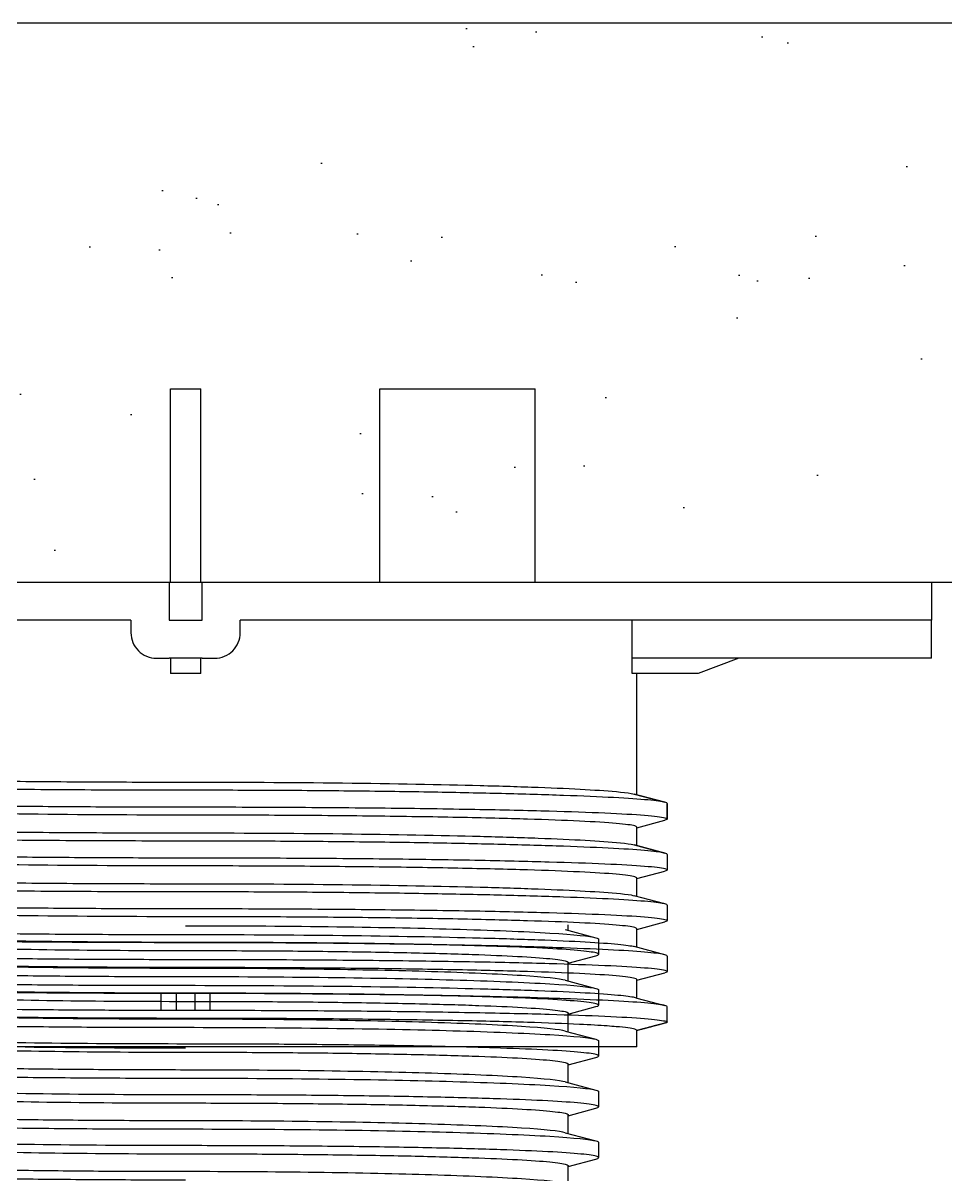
# Model space of a CAD drawing. Header units: inches. Extents: x -2661 to 42767, y -1222 to 9099.
# Drawn here: x 2345.764 to 2349.065, y 1410.749 to 1414.871 of the extents above; entities that cross this region are included whole.
import ezdxf

# ---------------------------------------------------------------- set-up
doc = ezdxf.new("R2010")
doc.units = ezdxf.units.IN
doc.header["$LTSCALE"] = 12
doc.header["$MEASUREMENT"] = 0
doc.layers.get('0').update_dxf_attribs({"linetype": 'CONTINUOUS'})
doc.layers.add('S-ARCH', color=1, linetype='CONTINUOUS')

# ---------------------------------------------------------------- blocks, each defined once
blk = doc.blocks.new('bison_LC-top coupler')
at = {"extrusion": (0, 1, -2e-16)}
for p, q in [((-0.6952, 2.3545), (-1.25, 2.3545)), ((-1.25, 1.6636), (-1.25, 2.3545)), ((-0.6952, 1.6636), (-0.6952, 2.3545)), ((-0.0545, 1.6636), (-0.0545, 2.3545)), ((0.0545, 2.3545), (-0.0545, 2.3545)), ((0.0545, 1.6636), (0.0545, 2.3545)), ((1.4773, 1.6636), (-1.4773, 1.6636))]:
    blk.add_line(p, q, dxfattribs=at)
at = {"extrusion": (0, 1, 0)}
for p, q in [((-0.0591, 1.6636), (-2.6675, 1.6636)), ((-2.6675, 1.6636), (-2.6675, 1.5273)), ((-0.0591, 1.5273), (-0.0591, 1.6636)), ((2.6675, 1.6636), (0.0591, 1.6636)), ((0.0591, 1.6636), (0.0591, 1.5273)), ((-2.6675, 1.5273), (-0.1955, 1.5273)), ((-2.6675, 1.3909), (-2.6675, 1.5273)), ((-1.5966, 1.3364), (-1.5966, 1.5273)), ((-0.1955, 1.4818), (-0.1955, 1.5273)), ((0.0591, 1.5273), (-0.0591, 1.5273)), ((0.1955, 1.5273), (0.1955, 1.4818)), ((0.1955, 1.5273), (2.6675, 1.5273)), ((-2.6675, 1.3909), (-1.5966, 1.3909)), ((-1.9784, 1.3909), (-1.833, 1.3364)), ((-0.0591, 1.3909), (-0.1045, 1.3909)), ((-0.0591, 1.3909), (0.0591, 1.3909)), ((-0.0545, 1.3364), (-0.0545, 1.3909)), ((0.0545, 1.3909), (0.0545, 1.3364)), ((0.1045, 1.3909), (0.0591, 1.3909)), ((-1.833, 1.3364), (-1.6127, 1.3364)), ((-1.6136, 0.9023), (-1.6136, 1.3364)), ((-1.6127, 1.3364), (-1.5966, 1.3364)), ((-0.0545, 1.3364), (0.0545, 1.3364))]:
    blk.add_line(p, q, dxfattribs=at)
at = {"color": 252, "extrusion": (0, 1, 0)}
for p, q in [((-1.7227, 0.8708), (-1.7227, 0.8156)), ((-1.7227, 0.8156), (-1.7227, 0.8708)), ((-1.6047, 0.9047), (-1.7144, 0.8753)), ((-1.6047, 0.9047), (-1.6047, 0.9047)), ((-1.6136, 0.7841), (-1.7144, 0.8111)), ((-1.6136, 0.7205), (-1.6136, 0.7865)), ((-1.6047, 0.7228), (-1.7144, 0.6935)), ((-1.6047, 0.7228), (-1.6047, 0.7228)), ((-1.7227, 0.689), (-1.7227, 0.6337)), ((-1.6136, 0.6023), (-1.7144, 0.6293)), ((-1.6136, 0.5386), (-1.6136, 0.6047)), ((-1.6047, 0.541), (-1.6047, 0.541)), ((-1.7227, 0.5072), (-1.7227, 0.4519)), ((-1.6136, 0.4205), (-1.7144, 0.4474)), ((-1.6136, 0.3568), (-1.6136, 0.4228)), ((-1.7227, 0.3254), (-1.7227, 0.2701)), ((-1.6136, 0.2386), (-1.7144, 0.2656)), ((-1.6136, 0.175), (-1.6136, 0.241)), ((-1.6136, 0.175), (-1.7144, 0.148)), ((-0.0885, 0.1314), (-0.0885, 0.1912)), ((-0.0327, 0.1912), (-0.0327, 0.1315)), ((0.0327, 0.1315), (0.0327, 0.1912)), ((0.0885, 0.1913), (0.0885, 0.1316)), ((-1.7227, 0.0883), (-1.7227, 0.1435)), ((-1.6136, 0), (-1.6136, 0.0592)), ((-1.6136, 0), (1.6136, 0))]:
    blk.add_line(p, q, dxfattribs=at)
at = {"color": 252}
for p, q in [((-1.7144, 0.8753), (-1.6047, 0.9047)), ((-1.7144, 0.6935), (-1.6047, 0.7228)), ((-1.7144, 0.5116), (-1.6047, 0.541)), ((-1.7144, 0.3298), (-1.6047, 0.3592))]:
    blk.add_line(p, q, dxfattribs=at)
for points, knots in [([(-0.1045, 1.3909), (-0.116, 1.3909), (-0.1281, 1.3932), (-0.1506, 1.4025), (-0.1608, 1.4095), (-0.1769, 1.4256), (-0.1839, 1.4358), (-0.1932, 1.4582), (-0.1955, 1.4704), (-0.1955, 1.4818)], [0.1507021, 0.1507021, 0.1507021, 0.1507021, 0.188424, 0.188424, 0.2261459, 0.2261459, 0.2638181, 0.2638181, 0.3014904, 0.3014904, 0.3014904, 0.3014904]), ([(0.1955, 1.4818), (0.1955, 1.4704), (0.1932, 1.4582), (0.1839, 1.4358), (0.1769, 1.4256), (0.1608, 1.4095), (0.1506, 1.4025), (0.1281, 1.3932), (0.116, 1.3909), (0.1045, 1.3909)], [0, 0, 0, 0, 0.0376723, 0.0376723, 0.0753445, 0.0753445, 0.1130664, 0.1130664, 0.1507883, 0.1507883, 0.1507883, 0.1507883])]:
    blk.add_open_spline(points, degree=3, knots=knots)
for points, knots in [([(1.6136, 0.9908), (1.6136, 0.9894), (1.6112, 0.9879), (1.5956, 0.9834), (1.5735, 0.9804), (1.5069, 0.9746), (1.4623, 0.9718), (1.3546, 0.9667), (1.2915, 0.9643), (1.1499, 0.96), (1.0661, 0.9579), (0.8808, 0.9543), (0.7793, 0.9527), (0.5657, 0.9502), (0.4534, 0.9493), (0.2263, 0.948), (0.1114, 0.9477), (0, 0.9477)], [-2.679601, -2.679601, -2.679601, -2.679601, -2.515518, -2.515518, -2.167254, -2.167254, -1.818989, -1.818989, -1.470725, -1.470725, -1.103044, -1.103044, -0.735363, -0.735363, -0.367681, -0.367681, 0, 0, 0, 0]), ([(0, 0.9185), (0.1183, 0.9185), (0.2402, 0.9188), (0.4814, 0.92), (0.6007, 0.921), (0.8278, 0.9235), (0.9357, 0.925), (1.133, 0.9287), (1.2223, 0.9307), (1.3737, 0.935), (1.4414, 0.9374), (1.5572, 0.9425), (1.6052, 0.9453), (1.6775, 0.9511), (1.7018, 0.9541), (1.7198, 0.9587), (1.7227, 0.9602), (1.7227, 0.9617)], [0, 0, 0, 0, 0.390264, 0.390264, 0.780528, 0.780528, 1.170792, 1.170792, 1.561056, 1.561056, 1.931903, 1.931903, 2.302749, 2.302749, 2.673596, 2.673596, 2.860171, 2.860171, 2.860171, 2.860171]), ([(-1.7227, 0.8708), (-1.7227, 0.8723), (-1.7198, 0.8738), (-1.7041, 0.878), (-1.684, 0.8809), (-1.6226, 0.8865), (-1.5813, 0.8894), (-1.4797, 0.8948), (-1.4192, 0.8974), (-1.2838, 0.9022), (-1.2088, 0.9044), (-1.0562, 0.9081), (-0.9738, 0.9099), (-0.7965, 0.9129), (-0.7016, 0.9142), (-0.5052, 0.9164), (-0.4035, 0.9172), (-0.2, 0.9182), (-0.0982, 0.9185), (0, 0.9185)], [-2.853304, -2.853304, -2.853304, -2.853304, -2.669036, -2.669036, -2.32573, -2.32573, -1.982424, -1.982424, -1.639118, -1.639118, -1.295812, -1.295812, -0.971859, -0.971859, -0.647906, -0.647906, -0.323953, -0.323953, 0, 0, 0, 0]), ([(0, 0.9477), (-0.1826, 0.9477), (-0.3786, 0.9467), (-0.7446, 0.9424), (-0.9146, 0.9392), (-1.1266, 0.9337), (-1.197, 0.9315), (-1.3244, 0.9267), (-1.3813, 0.9241), (-1.4774, 0.9187), (-1.5165, 0.9159), (-1.575, 0.9102), (-1.5945, 0.9074), (-1.6047, 0.9047), (-1.6047, 0.9047), (-1.6047, 0.9047)], [0, 0, 0, 0, 0.60272, 0.60272, 1.20544, 1.20544, 1.526149, 1.526149, 1.846858, 1.846858, 2.167567, 2.167567, 2.327921, 2.327921, 2.488276, 2.488276, 2.488276, 2.488276]), ([(1.7227, 0.9065), (1.7227, 0.905), (1.7198, 0.9035), (1.7041, 0.8992), (1.684, 0.8964), (1.6226, 0.8907), (1.5813, 0.8879), (1.4797, 0.8825), (1.4192, 0.8799), (1.2838, 0.8751), (1.2088, 0.8729), (1.0562, 0.8691), (0.9738, 0.8674), (0.7965, 0.8644), (0.7016, 0.863), (0.5052, 0.8609), (0.4035, 0.8601), (0.2, 0.859), (0.0982, 0.8588), (0, 0.8588)], [-2.853304, -2.853304, -2.853304, -2.853304, -2.669036, -2.669036, -2.32573, -2.32573, -1.982424, -1.982424, -1.639118, -1.639118, -1.295812, -1.295812, -0.971859, -0.971859, -0.647906, -0.647906, -0.323953, -0.323953, 0, 0, 0, 0]), ([(0, 0.8295), (0.1826, 0.8295), (0.3786, 0.8306), (0.7446, 0.8348), (0.9146, 0.838), (1.1266, 0.8436), (1.197, 0.8458), (1.3244, 0.8506), (1.3813, 0.8532), (1.4774, 0.8586), (1.5165, 0.8614), (1.575, 0.867), (1.5945, 0.8699), (1.6047, 0.8726)], [0, 0, 0, 0, 0.60272, 0.60272, 1.20544, 1.20544, 1.526149, 1.526149, 1.846858, 1.846858, 2.167567, 2.167567, 2.488259, 2.488259, 2.488259, 2.488259]), ([(0, 0.8588), (-0.1183, 0.8588), (-0.2402, 0.8585), (-0.4814, 0.8572), (-0.6007, 0.8563), (-0.8278, 0.8538), (-0.9357, 0.8522), (-1.133, 0.8486), (-1.2223, 0.8466), (-1.3737, 0.8422), (-1.4414, 0.8399), (-1.5572, 0.8348), (-1.6052, 0.832), (-1.6775, 0.8262), (-1.7018, 0.8232), (-1.7198, 0.8186), (-1.7227, 0.8171), (-1.7227, 0.8156)], [0, 0, 0, 0, 0.390264, 0.390264, 0.780528, 0.780528, 1.170792, 1.170792, 1.561056, 1.561056, 1.931903, 1.931903, 2.302749, 2.302749, 2.673596, 2.673596, 2.860171, 2.860171, 2.860171, 2.860171]), ([(-1.6136, 0.7865), (-1.6136, 0.7879), (-1.6112, 0.7893), (-1.5956, 0.7938), (-1.5735, 0.7969), (-1.5069, 0.8027), (-1.4623, 0.8054), (-1.3546, 0.8106), (-1.2915, 0.8129), (-1.1499, 0.8173), (-1.0661, 0.8193), (-0.8808, 0.823), (-0.7793, 0.8245), (-0.5657, 0.827), (-0.4534, 0.828), (-0.2263, 0.8292), (-0.1114, 0.8295), (0, 0.8295)], [-2.679601, -2.679601, -2.679601, -2.679601, -2.515518, -2.515518, -2.167254, -2.167254, -1.818989, -1.818989, -1.470725, -1.470725, -1.103044, -1.103044, -0.735363, -0.735363, -0.367681, -0.367681, 0, 0, 0, 0]), ([(-1.7227, 0.8156), (-1.7227, 0.814), (-1.7198, 0.8126), (-1.7144, 0.8111), (-1.7144, 0.8111), (-1.7144, 0.8111)], [2.8601705, 2.8601705, 2.8601705, 2.8601705, 3.0444425, 3.0444425, 3.0444527, 3.0444527, 3.0444527, 3.0444527]), ([(1.6136, 0.809), (1.6136, 0.8075), (1.6112, 0.8061), (1.5956, 0.8016), (1.5735, 0.7986), (1.5069, 0.7928), (1.4623, 0.79), (1.3546, 0.7849), (1.2915, 0.7825), (1.1499, 0.7782), (1.0661, 0.7761), (0.8808, 0.7725), (0.7793, 0.7709), (0.5657, 0.7684), (0.4534, 0.7675), (0.2263, 0.7662), (0.1114, 0.7659), (0, 0.7659)], [-2.679576, -2.679576, -2.679576, -2.679576, -2.515518, -2.515518, -2.167254, -2.167254, -1.818989, -1.818989, -1.470725, -1.470725, -1.103044, -1.103044, -0.735363, -0.735363, -0.367681, -0.367681, 0, 0, 0, 0]), ([(0, 0.7367), (0.1183, 0.7367), (0.2402, 0.737), (0.4814, 0.7382), (0.6007, 0.7392), (0.8278, 0.7417), (0.9357, 0.7432), (1.133, 0.7468), (1.2223, 0.7489), (1.3737, 0.7532), (1.4414, 0.7556), (1.5572, 0.7607), (1.6052, 0.7635), (1.6775, 0.7693), (1.7018, 0.7723), (1.7257, 0.7784), (1.7254, 0.7814), (1.7144, 0.7844)], [0, 0, 0, 0, 0.390264, 0.390264, 0.780528, 0.780528, 1.170792, 1.170792, 1.561056, 1.561056, 1.931903, 1.931903, 2.302749, 2.302749, 2.673596, 2.673596, 3.044442, 3.044442, 3.044442, 3.044442]), ([(0, 0.7659), (-0.1826, 0.7659), (-0.3786, 0.7649), (-0.7446, 0.7606), (-0.9146, 0.7574), (-1.1266, 0.7519), (-1.197, 0.7497), (-1.3244, 0.7449), (-1.3813, 0.7423), (-1.4774, 0.7369), (-1.5165, 0.7341), (-1.575, 0.7284), (-1.5945, 0.7256), (-1.6047, 0.7228), (-1.6047, 0.7228), (-1.6047, 0.7228)], [0, 0, 0, 0, 0.60272, 0.60272, 1.20544, 1.20544, 1.526149, 1.526149, 1.846858, 1.846858, 2.167567, 2.167567, 2.327921, 2.327921, 2.488276, 2.488276, 2.488276, 2.488276]), ([(-1.7227, 0.689), (-1.7227, 0.6905), (-1.7198, 0.692), (-1.7041, 0.6962), (-1.684, 0.6991), (-1.6226, 0.7047), (-1.5813, 0.7075), (-1.4797, 0.7129), (-1.4192, 0.7155), (-1.2838, 0.7203), (-1.2088, 0.7225), (-1.0562, 0.7263), (-0.9738, 0.728), (-0.7965, 0.7311), (-0.7016, 0.7324), (-0.5052, 0.7346), (-0.4035, 0.7354), (-0.2, 0.7364), (-0.0982, 0.7367), (0, 0.7367)], [-2.853306, -2.853306, -2.853306, -2.853306, -2.669036, -2.669036, -2.32573, -2.32573, -1.982424, -1.982424, -1.639118, -1.639118, -1.295812, -1.295812, -0.971859, -0.971859, -0.647906, -0.647906, -0.323953, -0.323953, 0, 0, 0, 0]), ([(1.7227, 0.7246), (1.7227, 0.7231), (1.7198, 0.7216), (1.7041, 0.7174), (1.684, 0.7146), (1.6226, 0.7089), (1.5813, 0.7061), (1.4797, 0.7007), (1.4192, 0.6981), (1.2838, 0.6933), (1.2088, 0.6911), (1.0562, 0.6873), (0.9738, 0.6856), (0.7965, 0.6825), (0.7016, 0.6812), (0.5052, 0.6791), (0.4035, 0.6783), (0.2, 0.6772), (0.0982, 0.677), (0, 0.677)], [-2.853306, -2.853306, -2.853306, -2.853306, -2.669036, -2.669036, -2.32573, -2.32573, -1.982424, -1.982424, -1.639118, -1.639118, -1.295812, -1.295812, -0.971859, -0.971859, -0.647906, -0.647906, -0.323953, -0.323953, 0, 0, 0, 0]), ([(0, 0.677), (-0.1183, 0.677), (-0.2402, 0.6767), (-0.4814, 0.6754), (-0.6007, 0.6745), (-0.8278, 0.672), (-0.9357, 0.6704), (-1.133, 0.6668), (-1.2223, 0.6647), (-1.3737, 0.6604), (-1.4414, 0.6581), (-1.5572, 0.6529), (-1.6052, 0.6502), (-1.6775, 0.6444), (-1.7018, 0.6414), (-1.7257, 0.6353), (-1.7254, 0.6322), (-1.7144, 0.6293)], [0, 0, 0, 0, 0.390264, 0.390264, 0.780528, 0.780528, 1.170792, 1.170792, 1.561056, 1.561056, 1.931903, 1.931903, 2.302749, 2.302749, 2.673596, 2.673596, 3.044442, 3.044442, 3.044442, 3.044442]), ([(0, 0.6477), (0.1826, 0.6477), (0.3786, 0.6488), (0.7446, 0.653), (0.9146, 0.6562), (1.1266, 0.6618), (1.197, 0.664), (1.3244, 0.6688), (1.3813, 0.6714), (1.4774, 0.6768), (1.5165, 0.6796), (1.575, 0.6852), (1.5945, 0.688), (1.6047, 0.6908), (1.6047, 0.6908), (1.6047, 0.6908)], [0, 0, 0, 0, 0.60272, 0.60272, 1.20544, 1.20544, 1.526149, 1.526149, 1.846858, 1.846858, 2.167567, 2.167567, 2.488276, 2.488276, 2.488287, 2.488287, 2.488287, 2.488287]), ([(-1.6136, 0.6047), (-1.6136, 0.6061), (-1.6112, 0.6075), (-1.5956, 0.612), (-1.5735, 0.615), (-1.5069, 0.6208), (-1.4623, 0.6236), (-1.3546, 0.6288), (-1.2915, 0.6311), (-1.1499, 0.6354), (-1.0661, 0.6375), (-0.8808, 0.6411), (-0.7793, 0.6427), (-0.5657, 0.6452), (-0.4534, 0.6462), (-0.2263, 0.6474), (-0.1114, 0.6477), (0, 0.6477)], [-2.679576, -2.679576, -2.679576, -2.679576, -2.515518, -2.515518, -2.167254, -2.167254, -1.818989, -1.818989, -1.470725, -1.470725, -1.103044, -1.103044, -0.735363, -0.735363, -0.367681, -0.367681, 0, 0, 0, 0]), ([(1.6136, 0.6272), (1.6136, 0.6257), (1.6112, 0.6243), (1.5956, 0.6198), (1.5735, 0.6168), (1.5069, 0.611), (1.4623, 0.6082), (1.3546, 0.6031), (1.2915, 0.6007), (1.1499, 0.5964), (1.0661, 0.5943), (0.8808, 0.5907), (0.7793, 0.5891), (0.5657, 0.5866), (0.4534, 0.5856), (0.2263, 0.5844), (0.1114, 0.5841), (0, 0.5841)], [-2.679598, -2.679598, -2.679598, -2.679598, -2.515518, -2.515518, -2.167254, -2.167254, -1.818989, -1.818989, -1.470725, -1.470725, -1.103044, -1.103044, -0.735363, -0.735363, -0.367681, -0.367681, 0, 0, 0, 0]), ([(0, 0.5841), (-0.1826, 0.5841), (-0.3786, 0.583), (-0.7446, 0.5788), (-0.9146, 0.5756), (-1.1266, 0.57), (-1.197, 0.5678), (-1.3244, 0.5631), (-1.3813, 0.5605), (-1.4774, 0.5551), (-1.5165, 0.5523), (-1.575, 0.5466), (-1.5945, 0.5438), (-1.6047, 0.541), (-1.6047, 0.541), (-1.6047, 0.541)], [0, 0, 0, 0, 0.60272, 0.60272, 1.20544, 1.20544, 1.526149, 1.526149, 1.846858, 1.846858, 2.167567, 2.167567, 2.327921, 2.327921, 2.488276, 2.488276, 2.488276, 2.488276]), ([(0, 0.5549), (0.1183, 0.5549), (0.2402, 0.5552), (0.4814, 0.5564), (0.6007, 0.5573), (0.8278, 0.5599), (0.9357, 0.5614), (1.133, 0.565), (1.2223, 0.5671), (1.3737, 0.5714), (1.4414, 0.5737), (1.5572, 0.5789), (1.6052, 0.5816), (1.6775, 0.5874), (1.7018, 0.5905), (1.7257, 0.5965), (1.7254, 0.5996), (1.7144, 0.6026)], [0, 0, 0, 0, 0.390264, 0.390264, 0.780528, 0.780528, 1.170792, 1.170792, 1.561056, 1.561056, 1.931903, 1.931903, 2.302749, 2.302749, 2.673596, 2.673596, 3.044442, 3.044442, 3.044442, 3.044442]), ([(-1.7227, 0.5072), (-1.7227, 0.5087), (-1.7198, 0.5102), (-1.7041, 0.5144), (-1.684, 0.5172), (-1.6226, 0.5229), (-1.5813, 0.5257), (-1.4797, 0.5311), (-1.4192, 0.5337), (-1.2838, 0.5385), (-1.2088, 0.5407), (-1.0562, 0.5445), (-0.9738, 0.5462), (-0.7965, 0.5493), (-0.7016, 0.5506), (-0.5052, 0.5527), (-0.4035, 0.5536), (-0.2, 0.5546), (-0.0982, 0.5549), (0, 0.5549)], [-2.853306, -2.853306, -2.853306, -2.853306, -2.669036, -2.669036, -2.32573, -2.32573, -1.982424, -1.982424, -1.639118, -1.639118, -1.295812, -1.295812, -0.971859, -0.971859, -0.647906, -0.647906, -0.323953, -0.323953, 0, 0, 0, 0]), ([(1.7227, 0.5428), (1.7227, 0.5413), (1.7198, 0.5398), (1.7041, 0.5356), (1.684, 0.5328), (1.6226, 0.5271), (1.5813, 0.5243), (1.4797, 0.5189), (1.4192, 0.5163), (1.2838, 0.5115), (1.2088, 0.5093), (1.0562, 0.5055), (0.9738, 0.5038), (0.7965, 0.5007), (0.7016, 0.4994), (0.5052, 0.4973), (0.4035, 0.4964), (0.2, 0.4954), (0.0982, 0.4951), (0, 0.4951)], [-2.853306, -2.853306, -2.853306, -2.853306, -2.669036, -2.669036, -2.32573, -2.32573, -1.982424, -1.982424, -1.639118, -1.639118, -1.295812, -1.295812, -0.971859, -0.971859, -0.647906, -0.647906, -0.323953, -0.323953, 0, 0, 0, 0]), ([(0, 0.4951), (-0.1183, 0.4951), (-0.2402, 0.4948), (-0.4814, 0.4936), (-0.6007, 0.4927), (-0.8278, 0.4901), (-0.9357, 0.4886), (-1.133, 0.485), (-1.2223, 0.4829), (-1.3737, 0.4786), (-1.4414, 0.4763), (-1.5572, 0.4711), (-1.6052, 0.4684), (-1.6775, 0.4626), (-1.7018, 0.4595), (-1.7257, 0.4535), (-1.7254, 0.4504), (-1.7144, 0.4474)], [0, 0, 0, 0, 0.390264, 0.390264, 0.780528, 0.780528, 1.170792, 1.170792, 1.561056, 1.561056, 1.931903, 1.931903, 2.302749, 2.302749, 2.673596, 2.673596, 3.044442, 3.044442, 3.044442, 3.044442]), ([(0, 0.4659), (0.1826, 0.4659), (0.3786, 0.467), (0.7446, 0.4712), (0.9146, 0.4744), (1.1266, 0.48), (1.197, 0.4822), (1.3244, 0.4869), (1.3813, 0.4895), (1.4774, 0.4949), (1.5165, 0.4977), (1.575, 0.5034), (1.5945, 0.5062), (1.6047, 0.509), (1.6047, 0.509), (1.6047, 0.509)], [0, 0, 0, 0, 0.60272, 0.60272, 1.20544, 1.20544, 1.526149, 1.526149, 1.846858, 1.846858, 2.167567, 2.167567, 2.488276, 2.488276, 2.488287, 2.488287, 2.488287, 2.488287]), ([(-1.6136, 0.4228), (-1.6136, 0.4243), (-1.6112, 0.4257), (-1.5956, 0.4302), (-1.5735, 0.4332), (-1.5069, 0.439), (-1.4623, 0.4418), (-1.3546, 0.4469), (-1.2915, 0.4493), (-1.1499, 0.4536), (-1.0661, 0.4557), (-0.8808, 0.4593), (-0.7793, 0.4609), (-0.5657, 0.4634), (-0.4534, 0.4644), (-0.2263, 0.4656), (-0.1114, 0.4659), (0, 0.4659)], [-2.679576, -2.679576, -2.679576, -2.679576, -2.515518, -2.515518, -2.167254, -2.167254, -1.818989, -1.818989, -1.470725, -1.470725, -1.103044, -1.103044, -0.735363, -0.735363, -0.367681, -0.367681, 0, 0, 0, 0]), ([(1.6136, 0.4453), (1.6136, 0.4439), (1.6112, 0.4425), (1.5956, 0.438), (1.5735, 0.435), (1.5069, 0.4292), (1.4623, 0.4264), (1.3546, 0.4212), (1.2915, 0.4189), (1.1499, 0.4146), (1.0661, 0.4125), (0.8808, 0.4089), (0.7793, 0.4073), (0.5657, 0.4048), (0.4534, 0.4038), (0.2263, 0.4026), (0.1114, 0.4023), (0, 0.4023)], [-2.679576, -2.679576, -2.679576, -2.679576, -2.515518, -2.515518, -2.167254, -2.167254, -1.818989, -1.818989, -1.470725, -1.470725, -1.103044, -1.103044, -0.735363, -0.735363, -0.367681, -0.367681, 0, 0, 0, 0]), ([(0, 0.373), (0.1183, 0.373), (0.2402, 0.3733), (0.4814, 0.3746), (0.6007, 0.3755), (0.8278, 0.378), (0.9357, 0.3796), (1.133, 0.3832), (1.2223, 0.3853), (1.3737, 0.3896), (1.4414, 0.3919), (1.5572, 0.3971), (1.6052, 0.3998), (1.6775, 0.4056), (1.7018, 0.4086), (1.7257, 0.4147), (1.7254, 0.4178), (1.7144, 0.4207)], [0, 0, 0, 0, 0.390264, 0.390264, 0.780528, 0.780528, 1.170792, 1.170792, 1.561056, 1.561056, 1.931903, 1.931903, 2.302749, 2.302749, 2.673596, 2.673596, 3.044442, 3.044442, 3.044442, 3.044442]), ([(-1.7227, 0.3254), (-1.7227, 0.3269), (-1.7198, 0.3284), (-1.7041, 0.3326), (-1.684, 0.3354), (-1.6226, 0.3411), (-1.5813, 0.3439), (-1.4797, 0.3493), (-1.4192, 0.3519), (-1.2838, 0.3567), (-1.2088, 0.3589), (-1.0562, 0.3627), (-0.9738, 0.3644), (-0.7965, 0.3675), (-0.7016, 0.3688), (-0.5052, 0.3709), (-0.4035, 0.3717), (-0.2, 0.3728), (-0.0982, 0.373), (0, 0.373)], [-2.853306, -2.853306, -2.853306, -2.853306, -2.669036, -2.669036, -2.32573, -2.32573, -1.982424, -1.982424, -1.639118, -1.639118, -1.295812, -1.295812, -0.971859, -0.971859, -0.647906, -0.647906, -0.323953, -0.323953, 0, 0, 0, 0]), ([(0, 0.4023), (-0.1826, 0.4023), (-0.3786, 0.4012), (-0.7446, 0.397), (-0.9146, 0.3938), (-1.1266, 0.3882), (-1.197, 0.386), (-1.3244, 0.3812), (-1.3813, 0.3786), (-1.4774, 0.3732), (-1.5165, 0.3704), (-1.575, 0.3648), (-1.5945, 0.362), (-1.6047, 0.3592), (-1.6047, 0.3592), (-1.6047, 0.3592)], [0, 0, 0, 0, 0.60272, 0.60272, 1.20544, 1.20544, 1.526149, 1.526149, 1.846858, 1.846858, 2.167567, 2.167567, 2.488276, 2.488276, 2.488287, 2.488287, 2.488287, 2.488287]), ([(1.7227, 0.361), (1.7227, 0.3595), (1.7198, 0.358), (1.7041, 0.3538), (1.684, 0.3509), (1.6226, 0.3453), (1.5813, 0.3425), (1.4797, 0.3371), (1.4192, 0.3345), (1.2838, 0.3297), (1.2088, 0.3275), (1.0562, 0.3237), (0.9738, 0.322), (0.7965, 0.3189), (0.7016, 0.3176), (0.5052, 0.3154), (0.4035, 0.3146), (0.2, 0.3136), (0.0982, 0.3133), (0, 0.3133)], [-2.853306, -2.853306, -2.853306, -2.853306, -2.669036, -2.669036, -2.32573, -2.32573, -1.982424, -1.982424, -1.639118, -1.639118, -1.295812, -1.295812, -0.971859, -0.971859, -0.647906, -0.647906, -0.323953, -0.323953, 0, 0, 0, 0]), ([(0, 0.3133), (-0.1183, 0.3133), (-0.2402, 0.313), (-0.4814, 0.3118), (-0.6007, 0.3108), (-0.8278, 0.3083), (-0.9357, 0.3068), (-1.133, 0.3032), (-1.2223, 0.3011), (-1.3737, 0.2968), (-1.4414, 0.2944), (-1.5572, 0.2893), (-1.6052, 0.2865), (-1.6775, 0.2807), (-1.7018, 0.2777), (-1.7257, 0.2716), (-1.7254, 0.2686), (-1.7144, 0.2656)], [0, 0, 0, 0, 0.390264, 0.390264, 0.780528, 0.780528, 1.170792, 1.170792, 1.561056, 1.561056, 1.931903, 1.931903, 2.302749, 2.302749, 2.673596, 2.673596, 3.044442, 3.044442, 3.044442, 3.044442]), ([(0, 0.2841), (0.1826, 0.2841), (0.3786, 0.2851), (0.7446, 0.2894), (0.9146, 0.2926), (1.1266, 0.2981), (1.197, 0.3003), (1.3244, 0.3051), (1.3813, 0.3077), (1.4774, 0.3131), (1.5165, 0.3159), (1.575, 0.3216), (1.5945, 0.3244), (1.6047, 0.3271), (1.6047, 0.3271), (1.6047, 0.3271)], [0, 0, 0, 0, 0.60272, 0.60272, 1.20544, 1.20544, 1.526149, 1.526149, 1.846858, 1.846858, 2.167567, 2.167567, 2.488276, 2.488276, 2.488287, 2.488287, 2.488287, 2.488287]), ([(-1.6136, 0.241), (-1.6136, 0.2425), (-1.6112, 0.2439), (-1.5956, 0.2484), (-1.5735, 0.2514), (-1.5069, 0.2572), (-1.4623, 0.26), (-1.3546, 0.2651), (-1.2915, 0.2675), (-1.1499, 0.2718), (-1.0661, 0.2739), (-0.8808, 0.2775), (-0.7793, 0.2791), (-0.5657, 0.2816), (-0.4534, 0.2825), (-0.2263, 0.2838), (-0.1114, 0.2841), (0, 0.2841)], [-2.679576, -2.679576, -2.679576, -2.679576, -2.515518, -2.515518, -2.167254, -2.167254, -1.818989, -1.818989, -1.470725, -1.470725, -1.103044, -1.103044, -0.735363, -0.735363, -0.367681, -0.367681, 0, 0, 0, 0]), ([(1.6136, 0.2635), (1.6136, 0.2621), (1.6112, 0.2607), (1.5956, 0.2562), (1.5735, 0.2531), (1.5069, 0.2473), (1.4623, 0.2446), (1.3546, 0.2394), (1.2915, 0.2371), (1.1499, 0.2327), (1.0661, 0.2307), (0.8808, 0.227), (0.7793, 0.2255), (0.5657, 0.223), (0.4534, 0.222), (0.2263, 0.2208), (0.1114, 0.2205), (0, 0.2205)], [-2.679601, -2.679601, -2.679601, -2.679601, -2.515518, -2.515518, -2.167254, -2.167254, -1.818989, -1.818989, -1.470725, -1.470725, -1.103044, -1.103044, -0.735363, -0.735363, -0.367681, -0.367681, 0, 0, 0, 0]), ([(0, 0.2205), (-0.1826, 0.2205), (-0.3786, 0.2194), (-0.7446, 0.2152), (-0.9146, 0.212), (-1.1266, 0.2064), (-1.197, 0.2042), (-1.3244, 0.1994), (-1.3813, 0.1968), (-1.4774, 0.1914), (-1.5165, 0.1886), (-1.575, 0.183), (-1.5945, 0.1801), (-1.6106, 0.1768), (-1.6136, 0.175), (-1.6136, 0.175)], [0, 0, 0, 0, 0.60272, 0.60272, 1.20544, 1.20544, 1.526149, 1.526149, 1.846858, 1.846858, 2.167567, 2.167567, 2.488276, 2.488276, 2.672451, 2.672451, 2.672451, 2.672451]), ([(0, 0.1912), (0.1183, 0.1912), (0.2402, 0.1915), (0.4814, 0.1928), (0.6007, 0.1937), (0.8278, 0.1962), (0.9357, 0.1978), (1.133, 0.2014), (1.2223, 0.2034), (1.3737, 0.2078), (1.4414, 0.2101), (1.5572, 0.2152), (1.6052, 0.218), (1.6775, 0.2238), (1.7018, 0.2268), (1.7198, 0.2314), (1.7227, 0.2329), (1.7227, 0.2344)], [0, 0, 0, 0, 0.390264, 0.390264, 0.780528, 0.780528, 1.170792, 1.170792, 1.561056, 1.561056, 1.931903, 1.931903, 2.302749, 2.302749, 2.673596, 2.673596, 2.860171, 2.860171, 2.860171, 2.860171]), ([(-1.7227, 0.1435), (-1.7227, 0.145), (-1.7198, 0.1465), (-1.7041, 0.1508), (-1.684, 0.1536), (-1.6226, 0.1593), (-1.5813, 0.1621), (-1.4797, 0.1675), (-1.4192, 0.1701), (-1.2838, 0.1749), (-1.2088, 0.1771), (-1.0562, 0.1809), (-0.9738, 0.1826), (-0.7965, 0.1856), (-0.7016, 0.187), (-0.5052, 0.1891), (-0.4035, 0.1899), (-0.2, 0.191), (-0.0982, 0.1912), (0, 0.1912)], [-2.853304, -2.853304, -2.853304, -2.853304, -2.669036, -2.669036, -2.32573, -2.32573, -1.982424, -1.982424, -1.639118, -1.639118, -1.295812, -1.295812, -0.971859, -0.971859, -0.647906, -0.647906, -0.323953, -0.323953, 0, 0, 0, 0]), ([(1.7227, 0.1792), (1.7227, 0.1777), (1.7198, 0.1762), (1.7041, 0.172), (1.684, 0.1691), (1.6226, 0.1635), (1.5813, 0.1606), (1.4797, 0.1552), (1.4192, 0.1526), (1.2838, 0.1478), (1.2088, 0.1456), (1.0562, 0.1419), (0.9738, 0.1401), (0.7965, 0.1371), (0.7016, 0.1358), (0.5052, 0.1336), (0.4035, 0.1328), (0.2302, 0.1319), (0.1587, 0.1317), (0.0885, 0.1316)], [-2.853304, -2.853304, -2.853304, -2.853304, -2.669036, -2.669036, -2.32573, -2.32573, -1.982424, -1.982424, -1.639118, -1.639118, -1.295812, -1.295812, -0.971859, -0.971859, -0.647906, -0.647906, -0.323953, -0.323953, -0.096382, -0.096382, -0.096382, -0.096382]), ([(0, 0.1315), (-0.1183, 0.1315), (-0.2402, 0.1312), (-0.4814, 0.13), (-0.6007, 0.129), (-0.8278, 0.1265), (-0.9357, 0.125), (-1.133, 0.1213), (-1.2223, 0.1193), (-1.3737, 0.115), (-1.4414, 0.1126), (-1.5572, 0.1075), (-1.6052, 0.1047), (-1.6775, 0.0989), (-1.7018, 0.0959), (-1.7198, 0.0913), (-1.7227, 0.0898), (-1.7227, 0.0883)], [0, 0, 0, 0, 0.390264, 0.390264, 0.780528, 0.780528, 1.170792, 1.170792, 1.561056, 1.561056, 1.931903, 1.931903, 2.302749, 2.302749, 2.673596, 2.673596, 2.860171, 2.860171, 2.860171, 2.860171]), ([(0, 0.1023), (0.1826, 0.1023), (0.3786, 0.1033), (0.7446, 0.1076), (0.9146, 0.1108), (1.1266, 0.1163), (1.197, 0.1185), (1.3244, 0.1233), (1.3813, 0.1259), (1.4774, 0.1313), (1.5165, 0.1341), (1.575, 0.1398), (1.5945, 0.1426), (1.6047, 0.1453)], [0, 0, 0, 0, 0.60272, 0.60272, 1.20544, 1.20544, 1.526149, 1.526149, 1.846858, 1.846858, 2.167567, 2.167567, 2.488259, 2.488259, 2.488259, 2.488259]), ([(-1.508, 0.075), (-1.4799, 0.077), (-1.4465, 0.0789), (-1.3546, 0.0833), (-1.2915, 0.0857), (-1.1499, 0.09), (-1.0661, 0.0921), (-0.8808, 0.0957), (-0.7793, 0.0973), (-0.5657, 0.0998), (-0.4534, 0.1007), (-0.2263, 0.102), (-0.1114, 0.1023), (0, 0.1023)], [-2.065016, -2.065016, -2.065016, -2.065016, -1.818989, -1.818989, -1.470725, -1.470725, -1.103044, -1.103044, -0.735363, -0.735363, -0.367681, -0.367681, 0, 0, 0, 0]), ([(-1.6136, 0.0592), (-1.6136, 0.0606), (-1.6112, 0.0621), (-1.5956, 0.0666), (-1.5735, 0.0696), (-1.5304, 0.0733), (-1.5197, 0.0742), (-1.508, 0.075)], [-2.6796001, -2.6796001, -2.6796001, -2.6796001, -2.5155175, -2.5155175, -2.1672535, -2.1672535, -2.065016, -2.065016, -2.065016, -2.065016]), ([(0.5738, 0), (0.4895, -0.001), (0.402, -0.0018), (0.2089, -0.0029), (0.1029, -0.0032), (0, -0.0032)], [-0.6258492, -0.6258492, -0.6258492, -0.6258492, -0.339458, -0.339458, 0, 0, 0, 0])]:
    blk.add_open_spline(points, degree=3, knots=knots, dxfattribs=at)
for points, weights in [([(-1.6136, 0.7865), (-1.6136, 0.7865), (-1.6136, 0.7865)], [1.00459372175, 1.00459371633, 1.00459371091]), ([(-1.6136, 0.7865), (-1.6136, 0.7865), (-1.6136, 0.7865)], [1.00459371091, 1.00459371633, 1.00459372175]), ([(-1.6729, 0.075), (-1.6975, 0.0815), (-1.7227, 0.0883)], [1.0000310986, 1.00046135047, 1.00067851098]), ([(-1.6136, 0.0592), (-1.6427, 0.067), (-1.6729, 0.075)], [1.00006110173, 1.00019707149, 1.00001110545]), ([(-1.6136, 0.0592), (-1.6136, 0.0592), (-1.6136, 0.0592)], [1.00006109271, 1.00006109722, 1.00006110173])]:
    blk.add_rational_spline(points, weights, degree=2, dxfattribs=at)
for points in [[(-1.7144, 0.4474), (-1.7144, 0.4474), (-1.7144, 0.4474), (-1.7144, 0.4474)], [(0.0885, 0.1316), (0.0219, 0.1315), (0.0109, 0.1315), (0, 0.1315)]]:
    blk.add_open_spline(points, degree=3, dxfattribs=at)
blk = doc.blocks.new('*U479')
at = {"color": 252, "extrusion": (0, 1, 0)}
for p, q in [((-1.3579, 3.6511), (-1.4675, 3.6218)), ((-1.3682, 3.6484), (-1.3682, 3.6678)), ((-1.4773, 3.562), (-1.4773, 3.6166)), ((-1.3682, 3.5302), (-1.4675, 3.5568)), ((-1.3682, 3.4666), (-1.3682, 3.5341)), ((-1.3579, 3.4693), (-1.4675, 3.44)), ((-1.3682, 3.4666), (-1.3682, 3.486)), ((-1.4773, 3.3802), (-1.4773, 3.4347)), ((-1.3682, 3.3484), (-1.4675, 3.375)), ((-1.3682, 3.2848), (-1.3682, 3.3522)), ((-1.3682, 3.2848), (-1.3682, 3.3042)), ((-1.3579, 3.2875), (-1.4675, 3.2581)), ((-1.4773, 3.1984), (-1.4773, 3.2529)), ((-1.3682, 3.1666), (-1.4675, 3.1932)), ((-1.3682, 3.1029), (-1.3682, 3.1704)), ((-1.3579, 3.1057), (-1.4675, 3.0763)), ((-1.3682, 3.1029), (-1.3682, 3.1224)), ((-1.4773, 3.0166), (-1.4773, 3.0711)), ((-1.3682, 2.9848), (-1.4675, 3.0114)), ((-1.3682, 2.9211), (-1.3682, 2.9886)), ((-1.3682, 2.9211), (-1.3682, 2.9406)), ((-1.4773, 2.8348), (-1.4773, 2.8893)), ((-1.3579, 2.9239), (-1.4675, 2.8945)), ((-1.3682, 2.8029), (-1.4675, 2.8295)), ((-1.3682, 2.7393), (-1.3682, 2.8068))]:
    blk.add_line(p, q, dxfattribs=at)
at = {"color": 252}
for points, knots in [([(0, 3.6646), (-0.1655, 3.6646), (-0.3432, 3.6636), (-0.6755, 3.6594), (-0.8301, 3.6562), (-1.0913, 3.6488), (-1.2138, 3.6438), (-1.3918, 3.6331), (-1.4472, 3.6272), (-1.4739, 3.6201), (-1.4772, 3.6183), (-1.4772, 3.6166)], [0, 0, 0, 0, 0.546241, 0.546241, 1.092482, 1.092482, 1.677407, 1.677407, 2.262332, 2.262332, 2.44639, 2.44639, 2.44639, 2.44639]), ([(0, 3.6049), (0.1655, 3.6049), (0.3432, 3.6059), (0.6755, 3.6101), (0.8301, 3.6133), (1.0913, 3.6208), (1.2138, 3.6257), (1.3918, 3.6364), (1.4472, 3.6423), (1.4739, 3.6494), (1.4772, 3.6512), (1.4772, 3.6529)], [0, 0, 0, 0, 0.546241, 0.546241, 1.092482, 1.092482, 1.677407, 1.677407, 2.262332, 2.262332, 2.44639, 2.44639, 2.44639, 2.44639]), ([(-1.4675, 3.5568), (-1.4786, 3.5598), (-1.4805, 3.5629), (-1.4629, 3.569), (-1.4435, 3.572), (-1.3839, 3.5778), (-1.3437, 3.5806), (-1.2461, 3.5858), (-1.1886, 3.5882), (-1.0593, 3.5925), (-0.9824, 3.5946), (-0.8121, 3.5983), (-0.7187, 3.5998), (-0.5219, 3.6024), (-0.4184, 3.6033), (-0.2089, 3.6046), (-0.1029, 3.6049), (0, 3.6049)], [-2.637996, -2.637996, -2.637996, -2.637996, -2.317955, -2.317955, -1.997914, -1.997914, -1.677873, -1.677873, -1.357832, -1.357832, -1.018374, -1.018374, -0.678916, -0.678916, -0.339458, -0.339458, 0, 0, 0, 0]), ([(1.3579, 3.6184), (1.3377, 3.6129), (1.2851, 3.6071), (1.1185, 3.5964), (1.0044, 3.5915), (0.7626, 3.5841), (0.6204, 3.5809), (0.315, 3.5768), (0.1519, 3.5757), (0, 3.5757)], [-2.082096, -2.082096, -2.082096, -2.082096, -1.542236, -1.542236, -1.002376, -1.002376, -0.501188, -0.501188, 0, 0, 0, 0]), ([(0, 3.5757), (-0.096, 3.5757), (-0.195, 3.5754), (-0.3904, 3.5742), (-0.487, 3.5732), (-0.6703, 3.5707), (-0.7572, 3.5691), (-0.9156, 3.5654), (-0.987, 3.5633), (-1.1066, 3.5589), (-1.1594, 3.5565), (-1.249, 3.5514), (-1.2857, 3.5486), (-1.3396, 3.5427), (-1.3569, 3.5397), (-1.3679, 3.5351), (-1.3691, 3.5336), (-1.3682, 3.5321)], [0, 0, 0, 0, 0.316948, 0.316948, 0.633896, 0.633896, 0.950845, 0.950845, 1.267793, 1.267793, 1.565325, 1.565325, 1.862856, 1.862856, 2.160388, 2.160388, 2.305186, 2.305186, 2.305186, 2.305186]), ([(0, 3.5119), (0.096, 3.5119), (0.195, 3.5122), (0.3904, 3.5135), (0.487, 3.5145), (0.6703, 3.517), (0.7572, 3.5186), (0.9156, 3.5223), (0.987, 3.5244), (1.1066, 3.5288), (1.1594, 3.5312), (1.249, 3.5363), (1.2857, 3.5391), (1.3396, 3.545), (1.3569, 3.548), (1.3679, 3.5526), (1.3691, 3.5541), (1.3682, 3.5556)], [0, 0, 0, 0, 0.316948, 0.316948, 0.633896, 0.633896, 0.950845, 0.950845, 1.267793, 1.267793, 1.565325, 1.565325, 1.862856, 1.862856, 2.160388, 2.160388, 2.305186, 2.305186, 2.305186, 2.305186]), ([(-1.3579, 3.4693), (-1.3377, 3.4747), (-1.2851, 3.4806), (-1.1185, 3.4913), (-1.0044, 3.4962), (-0.7626, 3.5036), (-0.6204, 3.5067), (-0.315, 3.5109), (-0.1519, 3.5119), (0, 3.5119)], [-2.082096, -2.082096, -2.082096, -2.082096, -1.542236, -1.542236, -1.002376, -1.002376, -0.501188, -0.501188, 0, 0, 0, 0]), ([(1.4675, 3.5309), (1.4786, 3.5279), (1.4805, 3.5248), (1.4629, 3.5187), (1.4435, 3.5157), (1.3839, 3.5098), (1.3437, 3.5071), (1.2461, 3.5019), (1.1886, 3.4995), (1.0593, 3.4952), (0.9824, 3.4931), (0.8121, 3.4894), (0.7187, 3.4878), (0.5219, 3.4853), (0.4184, 3.4844), (0.2089, 3.4831), (0.1029, 3.4828), (0, 3.4828)], [-2.637996, -2.637996, -2.637996, -2.637996, -2.317955, -2.317955, -1.997914, -1.997914, -1.677873, -1.677873, -1.357832, -1.357832, -1.018374, -1.018374, -0.678916, -0.678916, -0.339458, -0.339458, 0, 0, 0, 0]), ([(0, 3.4828), (-0.1655, 3.4828), (-0.3432, 3.4818), (-0.6755, 3.4776), (-0.8301, 3.4744), (-1.0913, 3.4669), (-1.2138, 3.462), (-1.3918, 3.4512), (-1.4472, 3.4454), (-1.4739, 3.4382), (-1.4772, 3.4365), (-1.4772, 3.4347)], [0, 0, 0, 0, 0.546241, 0.546241, 1.092482, 1.092482, 1.677407, 1.677407, 2.262332, 2.262332, 2.44639, 2.44639, 2.44639, 2.44639]), ([(0, 3.4231), (0.1655, 3.4231), (0.3432, 3.4241), (0.6755, 3.4283), (0.8301, 3.4315), (1.0913, 3.4389), (1.2138, 3.4439), (1.3918, 3.4546), (1.4472, 3.4605), (1.4739, 3.4676), (1.4772, 3.4694), (1.4772, 3.4711)], [0, 0, 0, 0, 0.546241, 0.546241, 1.092482, 1.092482, 1.677407, 1.677407, 2.262332, 2.262332, 2.44639, 2.44639, 2.44639, 2.44639]), ([(-1.4675, 3.375), (-1.4786, 3.378), (-1.4805, 3.3811), (-1.4629, 3.3872), (-1.4435, 3.3902), (-1.3839, 3.396), (-1.3437, 3.3988), (-1.2461, 3.404), (-1.1886, 3.4063), (-1.0593, 3.4107), (-0.9824, 3.4128), (-0.8121, 3.4164), (-0.7187, 3.418), (-0.5219, 3.4206), (-0.4184, 3.4215), (-0.2089, 3.4228), (-0.1029, 3.4231), (0, 3.4231)], [-2.637996, -2.637996, -2.637996, -2.637996, -2.317955, -2.317955, -1.997914, -1.997914, -1.677873, -1.677873, -1.357832, -1.357832, -1.018374, -1.018374, -0.678916, -0.678916, -0.339458, -0.339458, 0, 0, 0, 0]), ([(1.3579, 3.4366), (1.3377, 3.4311), (1.2851, 3.4253), (1.1185, 3.4146), (1.0044, 3.4097), (0.7626, 3.4023), (0.6204, 3.3991), (0.315, 3.395), (0.1519, 3.3939), (0, 3.3939)], [-2.082096, -2.082096, -2.082096, -2.082096, -1.542236, -1.542236, -1.002376, -1.002376, -0.501188, -0.501188, 0, 0, 0, 0]), ([(0, 3.3939), (-0.096, 3.3939), (-0.195, 3.3936), (-0.3904, 3.3924), (-0.487, 3.3914), (-0.6703, 3.3888), (-0.7572, 3.3873), (-0.9156, 3.3836), (-0.987, 3.3815), (-1.1066, 3.3771), (-1.1594, 3.3747), (-1.249, 3.3695), (-1.2857, 3.3667), (-1.3396, 3.3609), (-1.3569, 3.3579), (-1.3679, 3.3533), (-1.3691, 3.3518), (-1.3682, 3.3503)], [0, 0, 0, 0, 0.316948, 0.316948, 0.633896, 0.633896, 0.950845, 0.950845, 1.267793, 1.267793, 1.565325, 1.565325, 1.862856, 1.862856, 2.160388, 2.160388, 2.305186, 2.305186, 2.305186, 2.305186]), ([(0, 3.3301), (0.096, 3.3301), (0.195, 3.3304), (0.3904, 3.3317), (0.487, 3.3327), (0.6703, 3.3352), (0.7572, 3.3368), (0.9156, 3.3405), (0.987, 3.3426), (1.1066, 3.347), (1.1594, 3.3493), (1.249, 3.3545), (1.2857, 3.3573), (1.3396, 3.3631), (1.3569, 3.3662), (1.3679, 3.3707), (1.3691, 3.3722), (1.3682, 3.3737)], [0, 0, 0, 0, 0.316948, 0.316948, 0.633896, 0.633896, 0.950845, 0.950845, 1.267793, 1.267793, 1.565325, 1.565325, 1.862856, 1.862856, 2.160388, 2.160388, 2.305186, 2.305186, 2.305186, 2.305186]), ([(1.4675, 3.3491), (1.4786, 3.3461), (1.4805, 3.343), (1.4629, 3.3369), (1.4435, 3.3338), (1.3839, 3.328), (1.3437, 3.3252), (1.2461, 3.3201), (1.1886, 3.3177), (1.0593, 3.3134), (0.9824, 3.3113), (0.8121, 3.3076), (0.7187, 3.306), (0.5219, 3.3035), (0.4184, 3.3025), (0.2089, 3.3013), (0.1029, 3.301), (0, 3.301)], [-2.637996, -2.637996, -2.637996, -2.637996, -2.317955, -2.317955, -1.997914, -1.997914, -1.677873, -1.677873, -1.357832, -1.357832, -1.018374, -1.018374, -0.678916, -0.678916, -0.339458, -0.339458, 0, 0, 0, 0]), ([(0, 3.301), (-0.1655, 3.301), (-0.3432, 3.2999), (-0.6755, 3.2957), (-0.8301, 3.2926), (-1.0913, 3.2851), (-1.2138, 3.2802), (-1.3918, 3.2694), (-1.4472, 3.2636), (-1.4739, 3.2564), (-1.4772, 3.2547), (-1.4772, 3.2529)], [0, 0, 0, 0, 0.546241, 0.546241, 1.092482, 1.092482, 1.677407, 1.677407, 2.262332, 2.262332, 2.44639, 2.44639, 2.44639, 2.44639]), ([(-1.3579, 3.2875), (-1.3377, 3.2929), (-1.2851, 3.2987), (-1.1185, 3.3095), (-1.0044, 3.3144), (-0.7626, 3.3218), (-0.6204, 3.3249), (-0.315, 3.3291), (-0.1519, 3.3301), (0, 3.3301)], [-2.082096, -2.082096, -2.082096, -2.082096, -1.542236, -1.542236, -1.002376, -1.002376, -0.501188, -0.501188, 0, 0, 0, 0]), ([(0, 3.2413), (0.1655, 3.2413), (0.3432, 3.2423), (0.6755, 3.2465), (0.8301, 3.2497), (1.0913, 3.2571), (1.2138, 3.262), (1.3918, 3.2728), (1.4472, 3.2786), (1.4739, 3.2858), (1.4772, 3.2876), (1.4772, 3.2893)], [0, 0, 0, 0, 0.546241, 0.546241, 1.092482, 1.092482, 1.677407, 1.677407, 2.262332, 2.262332, 2.44639, 2.44639, 2.44639, 2.44639]), ([(-1.4675, 3.1932), (-1.4786, 3.1962), (-1.4805, 3.1992), (-1.4629, 3.2054), (-1.4435, 3.2084), (-1.3839, 3.2142), (-1.3437, 3.217), (-1.2461, 3.2222), (-1.1886, 3.2245), (-1.0593, 3.2289), (-0.9824, 3.231), (-0.8121, 3.2346), (-0.7187, 3.2362), (-0.5219, 3.2387), (-0.4184, 3.2397), (-0.2089, 3.241), (-0.1029, 3.2413), (0, 3.2413)], [-2.637996, -2.637996, -2.637996, -2.637996, -2.317955, -2.317955, -1.997914, -1.997914, -1.677873, -1.677873, -1.357832, -1.357832, -1.018374, -1.018374, -0.678916, -0.678916, -0.339458, -0.339458, 0, 0, 0, 0]), ([(1.3579, 3.2547), (1.3377, 3.2493), (1.2851, 3.2435), (1.1185, 3.2328), (1.0044, 3.2278), (0.7626, 3.2204), (0.6204, 3.2173), (0.315, 3.2131), (0.1519, 3.2121), (0, 3.2121)], [-2.082096, -2.082096, -2.082096, -2.082096, -1.542236, -1.542236, -1.002376, -1.002376, -0.501188, -0.501188, 0, 0, 0, 0]), ([(0, 3.2121), (-0.096, 3.2121), (-0.195, 3.2118), (-0.3904, 3.2105), (-0.487, 3.2096), (-0.6703, 3.207), (-0.7572, 3.2054), (-0.9156, 3.2017), (-0.987, 3.1996), (-1.1066, 3.1953), (-1.1594, 3.1929), (-1.249, 3.1877), (-1.2857, 3.1849), (-1.3396, 3.1791), (-1.3569, 3.176), (-1.3679, 3.1715), (-1.3691, 3.17), (-1.3682, 3.1685)], [0, 0, 0, 0, 0.316948, 0.316948, 0.633896, 0.633896, 0.950845, 0.950845, 1.267793, 1.267793, 1.565325, 1.565325, 1.862856, 1.862856, 2.160388, 2.160388, 2.305186, 2.305186, 2.305186, 2.305186]), ([(0, 3.1483), (0.096, 3.1483), (0.195, 3.1486), (0.3904, 3.1499), (0.487, 3.1508), (0.6703, 3.1534), (0.7572, 3.155), (0.9156, 3.1587), (0.987, 3.1608), (1.1066, 3.1651), (1.1594, 3.1675), (1.249, 3.1727), (1.2857, 3.1755), (1.3396, 3.1813), (1.3569, 3.1844), (1.3679, 3.1889), (1.3691, 3.1904), (1.3682, 3.1919)], [0, 0, 0, 0, 0.316948, 0.316948, 0.633896, 0.633896, 0.950845, 0.950845, 1.267793, 1.267793, 1.565325, 1.565325, 1.862856, 1.862856, 2.160388, 2.160388, 2.305186, 2.305186, 2.305186, 2.305186]), ([(-1.3579, 3.1057), (-1.3377, 3.1111), (-1.2851, 3.1169), (-1.1185, 3.1277), (-1.0044, 3.1326), (-0.7626, 3.14), (-0.6204, 3.1431), (-0.315, 3.1473), (-0.1519, 3.1483), (0, 3.1483)], [-2.082096, -2.082096, -2.082096, -2.082096, -1.542236, -1.542236, -1.002376, -1.002376, -0.501188, -0.501188, 0, 0, 0, 0]), ([(1.4675, 3.1672), (1.4786, 3.1642), (1.4805, 3.1612), (1.4629, 3.1551), (1.4435, 3.152), (1.3839, 3.1462), (1.3437, 3.1434), (1.2461, 3.1383), (1.1886, 3.1359), (1.0593, 3.1315), (0.9824, 3.1295), (0.8121, 3.1258), (0.7187, 3.1242), (0.5219, 3.1217), (0.4184, 3.1207), (0.2089, 3.1195), (0.1029, 3.1192), (0, 3.1192)], [-2.637996, -2.637996, -2.637996, -2.637996, -2.317955, -2.317955, -1.997914, -1.997914, -1.677873, -1.677873, -1.357832, -1.357832, -1.018374, -1.018374, -0.678916, -0.678916, -0.339458, -0.339458, 0, 0, 0, 0]), ([(0, 3.1192), (-0.1655, 3.1192), (-0.3432, 3.1181), (-0.6755, 3.1139), (-0.8301, 3.1108), (-1.0913, 3.1033), (-1.2138, 3.0984), (-1.3918, 3.0876), (-1.4472, 3.0818), (-1.4739, 3.0746), (-1.4772, 3.0729), (-1.4772, 3.0711)], [0, 0, 0, 0, 0.546241, 0.546241, 1.092482, 1.092482, 1.677407, 1.677407, 2.262332, 2.262332, 2.44639, 2.44639, 2.44639, 2.44639]), ([(0, 3.0594), (0.1655, 3.0594), (0.3432, 3.0605), (0.6755, 3.0647), (0.8301, 3.0678), (1.0913, 3.0753), (1.2138, 3.0802), (1.3918, 3.091), (1.4472, 3.0968), (1.4739, 3.104), (1.4772, 3.1057), (1.4772, 3.1075)], [0, 0, 0, 0, 0.546241, 0.546241, 1.092482, 1.092482, 1.677407, 1.677407, 2.262332, 2.262332, 2.44639, 2.44639, 2.44639, 2.44639]), ([(-1.4675, 3.0114), (-1.4786, 3.0143), (-1.4805, 3.0174), (-1.4629, 3.0235), (-1.4435, 3.0266), (-1.3839, 3.0324), (-1.3437, 3.0352), (-1.2461, 3.0403), (-1.1886, 3.0427), (-1.0593, 3.0471), (-0.9824, 3.0491), (-0.8121, 3.0528), (-0.7187, 3.0544), (-0.5219, 3.0569), (-0.4184, 3.0579), (-0.2089, 3.0591), (-0.1029, 3.0594), (0, 3.0594)], [-2.637996, -2.637996, -2.637996, -2.637996, -2.317955, -2.317955, -1.997914, -1.997914, -1.677873, -1.677873, -1.357832, -1.357832, -1.018374, -1.018374, -0.678916, -0.678916, -0.339458, -0.339458, 0, 0, 0, 0]), ([(1.3579, 3.0729), (1.3377, 3.0675), (1.2851, 3.0617), (1.1185, 3.0509), (1.0044, 3.046), (0.7626, 3.0386), (0.6204, 3.0355), (0.315, 3.0313), (0.1519, 3.0303), (0, 3.0303)], [-2.082096, -2.082096, -2.082096, -2.082096, -1.542236, -1.542236, -1.002376, -1.002376, -0.501188, -0.501188, 0, 0, 0, 0]), ([(0, 3.0303), (-0.096, 3.0303), (-0.195, 3.03), (-0.3904, 3.0287), (-0.487, 3.0278), (-0.6703, 3.0252), (-0.7572, 3.0236), (-0.9156, 3.0199), (-0.987, 3.0178), (-1.1066, 3.0135), (-1.1594, 3.0111), (-1.249, 3.0059), (-1.2857, 3.0031), (-1.3396, 2.9973), (-1.3569, 2.9942), (-1.3679, 2.9897), (-1.3691, 2.9882), (-1.3682, 2.9867)], [0, 0, 0, 0, 0.316948, 0.316948, 0.633896, 0.633896, 0.950845, 0.950845, 1.267793, 1.267793, 1.565325, 1.565325, 1.862856, 1.862856, 2.160388, 2.160388, 2.305186, 2.305186, 2.305186, 2.305186]), ([(0, 2.9665), (0.096, 2.9665), (0.195, 2.9668), (0.3904, 2.9681), (0.487, 2.969), (0.6703, 2.9716), (0.7572, 2.9732), (0.9156, 2.9769), (0.987, 2.979), (1.1066, 2.9833), (1.1594, 2.9857), (1.249, 2.9909), (1.2857, 2.9937), (1.3396, 2.9995), (1.3569, 3.0026), (1.3679, 3.0071), (1.3691, 3.0086), (1.3682, 3.0101)], [0, 0, 0, 0, 0.316948, 0.316948, 0.633896, 0.633896, 0.950845, 0.950845, 1.267793, 1.267793, 1.565325, 1.565325, 1.862856, 1.862856, 2.160388, 2.160388, 2.305186, 2.305186, 2.305186, 2.305186]), ([(1.4675, 2.9854), (1.4786, 2.9824), (1.4805, 2.9794), (1.4629, 2.9732), (1.4435, 2.9702), (1.3839, 2.9644), (1.3437, 2.9616), (1.2461, 2.9564), (1.1886, 2.9541), (1.0593, 2.9497), (0.9824, 2.9476), (0.8121, 2.944), (0.7187, 2.9424), (0.5219, 2.9399), (0.4184, 2.9389), (0.2089, 2.9376), (0.1029, 2.9373), (0, 2.9373)], [-2.637996, -2.637996, -2.637996, -2.637996, -2.317955, -2.317955, -1.997914, -1.997914, -1.677873, -1.677873, -1.357832, -1.357832, -1.018374, -1.018374, -0.678916, -0.678916, -0.339458, -0.339458, 0, 0, 0, 0]), ([(0, 2.9373), (-0.1655, 2.9373), (-0.3432, 2.9363), (-0.6755, 2.9321), (-0.8301, 2.9289), (-1.0913, 2.9215), (-1.2138, 2.9166), (-1.3918, 2.9058), (-1.4472, 2.9), (-1.4739, 2.8928), (-1.4772, 2.891), (-1.4772, 2.8893)], [0, 0, 0, 0, 0.546241, 0.546241, 1.092482, 1.092482, 1.677407, 1.677407, 2.262332, 2.262332, 2.44639, 2.44639, 2.44639, 2.44639]), ([(-1.3579, 2.9239), (-1.3377, 2.9293), (-1.2851, 2.9351), (-1.1185, 2.9458), (-1.0044, 2.9507), (-0.7626, 2.9582), (-0.6204, 2.9613), (-0.315, 2.9655), (-0.1519, 2.9665), (0, 2.9665)], [-2.082096, -2.082096, -2.082096, -2.082096, -1.542236, -1.542236, -1.002376, -1.002376, -0.501188, -0.501188, 0, 0, 0, 0]), ([(0, 2.8776), (0.1655, 2.8776), (0.3432, 2.8787), (0.6755, 2.8829), (0.8301, 2.886), (1.0913, 2.8935), (1.2138, 2.8984), (1.3918, 2.9092), (1.4472, 2.915), (1.4739, 2.9222), (1.4772, 2.9239), (1.4772, 2.9257)], [0, 0, 0, 0, 0.546241, 0.546241, 1.092482, 1.092482, 1.677407, 1.677407, 2.262332, 2.262332, 2.44639, 2.44639, 2.44639, 2.44639]), ([(1.3579, 2.8911), (1.3377, 2.8857), (1.2851, 2.8799), (1.1185, 2.8691), (1.0044, 2.8642), (0.7626, 2.8568), (0.6204, 2.8537), (0.315, 2.8495), (0.1519, 2.8485), (0, 2.8485)], [-2.082096, -2.082096, -2.082096, -2.082096, -1.542236, -1.542236, -1.002376, -1.002376, -0.501188, -0.501188, 0, 0, 0, 0]), ([(-1.4675, 2.8295), (-1.4786, 2.8325), (-1.4805, 2.8356), (-1.4629, 2.8417), (-1.4435, 2.8448), (-1.3839, 2.8506), (-1.3437, 2.8534), (-1.2461, 2.8585), (-1.1886, 2.8609), (-1.0593, 2.8652), (-0.9824, 2.8673), (-0.8121, 2.871), (-0.7187, 2.8726), (-0.5219, 2.8751), (-0.4184, 2.8761), (-0.2089, 2.8773), (-0.1029, 2.8776), (0, 2.8776)], [-2.637996, -2.637996, -2.637996, -2.637996, -2.317955, -2.317955, -1.997914, -1.997914, -1.677873, -1.677873, -1.357832, -1.357832, -1.018374, -1.018374, -0.678916, -0.678916, -0.339458, -0.339458, 0, 0, 0, 0]), ([(0, 2.8485), (-0.096, 2.8485), (-0.195, 2.8482), (-0.3904, 2.8469), (-0.487, 2.8459), (-0.6703, 2.8434), (-0.7572, 2.8418), (-0.9156, 2.8381), (-0.987, 2.836), (-1.1066, 2.8316), (-1.1594, 2.8293), (-1.249, 2.8241), (-1.2857, 2.8213), (-1.3396, 2.8155), (-1.3569, 2.8124), (-1.3679, 2.8078), (-1.3691, 2.8064), (-1.3682, 2.8049)], [0, 0, 0, 0, 0.316948, 0.316948, 0.633896, 0.633896, 0.950845, 0.950845, 1.267793, 1.267793, 1.565325, 1.565325, 1.862856, 1.862856, 2.160388, 2.160388, 2.305186, 2.305186, 2.305186, 2.305186]), ([(0, 2.7847), (0.096, 2.7847), (0.195, 2.785), (0.3904, 2.7862), (0.487, 2.7872), (0.6703, 2.7898), (0.7572, 2.7913), (0.9156, 2.795), (0.987, 2.7971), (1.1066, 2.8015), (1.1594, 2.8039), (1.249, 2.8091), (1.2857, 2.8119), (1.3396, 2.8177), (1.3569, 2.8207), (1.3679, 2.8253), (1.3691, 2.8268), (1.3682, 2.8283)], [0, 0, 0, 0, 0.316948, 0.316948, 0.633896, 0.633896, 0.950845, 0.950845, 1.267793, 1.267793, 1.565325, 1.565325, 1.862856, 1.862856, 2.160388, 2.160388, 2.305186, 2.305186, 2.305186, 2.305186]), ([(1.4675, 2.8036), (1.4786, 2.8006), (1.4805, 2.7975), (1.4629, 2.7914), (1.4435, 2.7884), (1.3839, 2.7826), (1.3437, 2.7798), (1.2461, 2.7746), (1.1886, 2.7722), (1.0593, 2.7679), (0.9824, 2.7658), (0.8121, 2.7622), (0.7187, 2.7606), (0.5219, 2.758), (0.4184, 2.7571), (0.2089, 2.7558), (0.1029, 2.7555), (0, 2.7555)], [-2.637996, -2.637996, -2.637996, -2.637996, -2.317955, -2.317955, -1.997914, -1.997914, -1.677873, -1.677873, -1.357832, -1.357832, -1.018374, -1.018374, -0.678916, -0.678916, -0.339458, -0.339458, 0, 0, 0, 0]), ([(-1.3579, 2.742), (-1.3377, 2.7475), (-1.2851, 2.7533), (-1.1185, 2.764), (-1.0044, 2.7689), (-0.7626, 2.7763), (-0.6204, 2.7795), (-0.315, 2.7836), (-0.1519, 2.7847), (0, 2.7847)], [-2.082096, -2.082096, -2.082096, -2.082096, -1.542236, -1.542236, -1.002376, -1.002376, -0.501188, -0.501188, 0, 0, 0, 0])]:
    blk.add_open_spline(points, degree=3, knots=knots, dxfattribs=at)
blk = doc.blocks.new('ARCH_Roof Deck_TILE 2')
at = {"layer": 'S-ARCH'}
h = blk.add_hatch(dxfattribs=at)
h.set_pattern_fill('AR-SAND', color=256, scale=0.5, angle=30, style=0)
h.set_pattern_definition([(67.5, (-6.7498, 8.0033), (-0.508983, 0.81859), [0, -0.76, 0, -0.85, 0, -0.8125]), (37.5, (-6.7498, 8.0033), (0.0608, 1.66447), [0, -0.41, 0, -0.685, 0, -0.2625]), (357.5, (-7.2824, 7.6958), (1.347048, 0.780986), [0, -0.25, 0, -0.9, 0, -1.175]), (347.5, (-7.2824, 7.6958), (1.08227, 1.131576), [0, -0.125, 0, -0.59, 0, -0.675])])
h.paths.add_polyline_path([(-11.5, 10.0033), (-11.5, 8.0033), (-35.5, 8.0033), (-35.5, 10.0033)])
blk.add_lwpolyline([(-11.5, 10.0033), (-35.5, 10.0033), (-35.5, 8.0033), (-11.5, 8.0033)], close=True, dxfattribs=at)
at = {"layer": 'S-ARCH', "xscale": -1}
for name, p in [('bison_LC-top coupler', (-30.25, 6.3397)), ('*U479', (-30.25, 3.1089))]:
    blk.add_blockref(name, p, dxfattribs=at)

msp = doc.modelspace()

# ---------------------------------------------------------------- block references
at = {"layer": 'S-ARCH'}
msp.add_blockref('ARCH_Roof Deck_TILE 2', (2376.59544, 1404.86732), dxfattribs=at)

doc.saveas('drawing.dxf')
